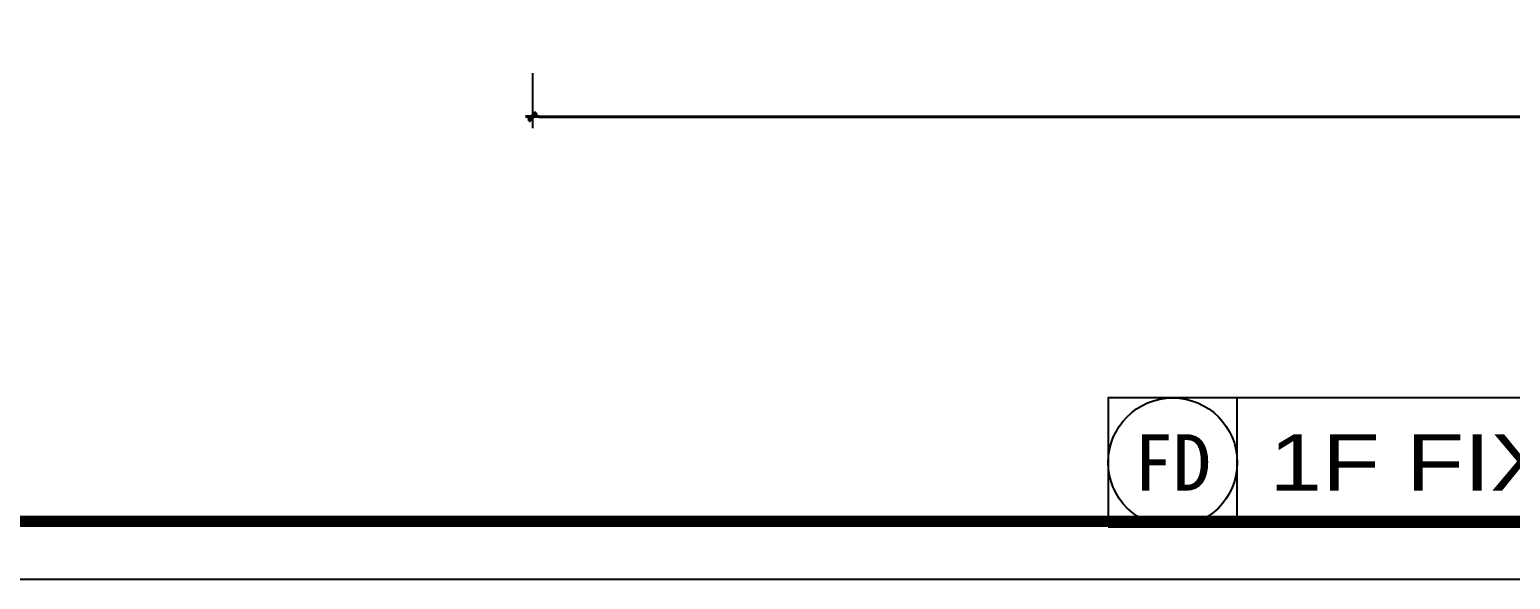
# Model space of a CAD drawing. Header units: millimetres. Extents: x -42850 to 60853, y 3819 to 26094.
# Drawn here: x 11786 to 18672, y 3819 to 6375 of the extents above; entities that cross this region are included whole.
import ezdxf
from ezdxf.enums import TextEntityAlignment as Align

# ---------------------------------------------------------------- set-up
doc = ezdxf.new("R2010")
doc.units = ezdxf.units.MM
doc.header["$LTSCALE"] = 200
for name, color, linetype in [('A-DIM--土建尺寸', 44, 'Continuous'), ('FF-HIGH-CABINET 2-固定家具(不落地、到顶)', 30, 'Continuous'), ('TK', 4, 'Continuous'), ('W-图框', 251, 'Continuous'), ('全灰平面', 250, 'Continuous')]:
    doc.layers.add(name, color=color, linetype=linetype)
doc.styles.add('CCD-DIM', font='archs.shx', dxfattribs={"width": 0.75})
doc.styles.add('NAME-1', font='simhei.ttf')
doc.styles.add('NAME-2', font='swisse.ttf')
doc.dimstyles.new('CCD_DIM_100', dxfattribs={"dimscale": 100, "dimtxt": 2.5, "dimasz": 0.3, "dimexe": 0.5, "dimexo": 1.5, "dimgap": 0.6, "dimtad": 1, "dimdec": 0, "dimrnd": 5, "dimzin": 12, "dimdsep": 46, "dimtxsty": 'CCD-DIM', "dimblk": 'CCD_Dimension_Tick', "dimcen": 0.125, "dimclrd": 44, "dimclre": 44, "dimclrt": 50, "dimadec": 0, "dimazin": 0, "dimtfac": 1, "dimtdec": 0, "dimtix": 1, "dimtmove": 1, "dimatfit": 3, "dimldrblk": 'CCD_Leader_Dot', "dimfxl": 2, "dimfxlon": 1, "dimtvp": 1, "dimtolj": 1, "dimtzin": 0, "dimarcsym": 0})

# ---------------------------------------------------------------- blocks, each defined once
blk = doc.blocks.new('bhgfdghdfgherger')
at = {"color": 1, "linetype": 'ByBlock'}
blk.add_lwpolyline([(4608.344, -993.674), (4608.344, -696.674), (5028.344, -696.674), (5028.344, -993.674)], close=True, dxfattribs=at)
at = {"layer": 'TK', "color": 8, "const_width": 0.707}
blk.add_lwpolyline([(5025.503, -882.894), (5025.501, -700.209), (4611.172, -700.209), (4611.172, -990.079), (5025.501, -990.079), (5025.503, -882.894)], dxfattribs=at)
blk = doc.blocks.new('*U5')
at = {"color": 2}
blk.add_line((8, 0), (8, 8), dxfattribs=at)
blk.add_lwpolyline([(0, 0), (208.008, 0), (208.008, 8), (0, 8)], close=True, dxfattribs=at)
at = {"color": 1, "ltscale": 250}
blk.add_circle((4, 4), 4, dxfattribs=at)
at = {"color": 2, "style": 'NAME-1'}
blk.add_attdef('FF', text='', height=3.5, dxfattribs=at).set_placement((4, 4), align=Align.MIDDLE)
at = {"color": 2, "style": 'NAME-2', "width": 1.2}
blk.add_attdef('PLAN', text='', height=3.5, dxfattribs=at).set_placement((10, 4), align=Align.MIDDLE_LEFT)
at = {"color": 2, "style": 'NAME-1'}
blk.add_attdef('平面布置图', text='', height=3.5, dxfattribs=at).set_placement((54.559, 4), align=Align.MIDDLE_LEFT)
blk.add_attdef('SCALE1:100/比例1:100', text='', height=3.5, dxfattribs=at).set_placement((208.008, 4), align=Align.MIDDLE_RIGHT)
blk = doc.blocks.new('CCD_Dimension_Tick')
at = {"color": 0, "linetype": 'ByBlock', "lineweight": -2}
for p, q in [((-1.09, 0), (0, 0)), ((0, 0), (1.09, 0))]:
    blk.add_line(p, q, dxfattribs=at)
at = {"color": 0, "linetype": 'Continuous', "lineweight": -2, "const_width": 0.608}
blk.add_lwpolyline([(-0.61, -0.61), (0.61, 0.61)], dxfattribs=at)
blk = doc.blocks.new('*D131')
at = {"layer": 'DEFPOINTS', "color": 0, "ltscale": 100, "transparency": 16777216}
for p in [(1391248.7, -88677.5), (1400938.7, -88677.5), (1400938.7, -89840.4)]:
    blk.add_point(p, dxfattribs=at)
at = {"layer": '全灰平面', "color": 250, "lineweight": -2, "ltscale": 100, "transparency": 16777216}
for p, q in [((1391248.7, -89640.4), (1391248.7, -89890.4)), ((1400938.7, -89640.4), (1400938.7, -89890.4)), ((1391278.7, -89840.4), (1400908.7, -89840.4))]:
    blk.add_line(p, q, dxfattribs=at)
at = {"layer": '全灰平面', "color": 250, "lineweight": -2, "ltscale": 100, "transparency": 16777216, "xscale": 30, "yscale": 30, "zscale": 30, "rotation": 180}
blk.add_blockref('CCD_Dimension_Tick', (1391248.7, -89840.4), dxfattribs=at)
at = {"layer": '全灰平面', "color": 250, "lineweight": -2, "ltscale": 100, "transparency": 16777216, "xscale": 30, "yscale": 30, "zscale": 30}
blk.add_blockref('CCD_Dimension_Tick', (1400938.7, -89840.4), dxfattribs=at)
at = {"layer": '全灰平面', "color": 250, "ltscale": 100, "transparency": 16777216, "insert": (1396093.7, -89655.4), "char_height": 250, "attachment_point": 5, "style": 'CCD-DIM'}
blk.add_mtext('\\A1;9690', dxfattribs=at)
blk = doc.blocks.new('CCD_Leader_Dot')
at = {"color": 0, "linetype": 'ByBlock'}
blk.add_line((-5, 0), (-10, 0), dxfattribs=at)
at = {"color": 0, "linetype": 'ByBlock', "const_width": 5}
blk.add_lwpolyline([(-2.5, 0, 1), (2.5, 0, 1)], format="xyb", close=True, dxfattribs=at)
blk = doc.blocks.new('*D191')
at = {"layer": 'A-DIM--土建尺寸', "color": 44, "lineweight": -2, "ltscale": 100, "transparency": 16777216}
for p, q in [((7124.9, 63421.3), (7124.9, 63171.3)), ((16814.9, 63421.3), (16814.9, 63171.3)), ((7154.9, 63221.3), (16784.9, 63221.3))]:
    blk.add_line(p, q, dxfattribs=at)
at = {"layer": 'DEFPOINTS', "color": 0, "ltscale": 100, "transparency": 16777216}
for p in [(7124.9, 64384.1), (16814.9, 64384.1), (16814.9, 63221.3)]:
    blk.add_point(p, dxfattribs=at)
at = {"layer": 'A-DIM--土建尺寸', "color": 44, "lineweight": -2, "ltscale": 100, "transparency": 16777216, "xscale": 30, "yscale": 30, "zscale": 30, "rotation": 180}
blk.add_blockref('CCD_Dimension_Tick', (7124.9, 63221.3), dxfattribs=at)
at = {"layer": 'A-DIM--土建尺寸', "color": 44, "lineweight": -2, "ltscale": 100, "transparency": 16777216, "xscale": 30, "yscale": 30, "zscale": 30}
blk.add_blockref('CCD_Dimension_Tick', (16814.9, 63221.3), dxfattribs=at)
at = {"layer": 'A-DIM--土建尺寸', "color": 50, "ltscale": 100, "transparency": 16777216, "insert": (11969.9, 63411.5), "char_height": 250, "attachment_point": 5, "style": 'CCD-DIM'}
blk.add_mtext('\\A1;9690', dxfattribs=at)
blk = doc.blocks.new('fewgwgwg')
at = {"layer": '全灰平面', "color": 250, "ltscale": 100}
dim = blk.add_linear_dim(base=(1400938.7, -89840.4), p1=(1391248.7, -88677.5), p2=(1400938.7, -88677.5), dimstyle='CCD_DIM_100', override={"dimclrd": 250, "dimclre": 250, "dimclrt": 250}, dxfattribs=at)
dim.commit()
dim.dimension.update_dxf_attribs({"geometry": '*D131', "text_midpoint": (1396093.7, -89655.4)})
blk = doc.blocks.new('HesiBlk_20260924172335122')
at = {"layer": '全灰平面', "linetype": 'ByBlock'}
blk.add_blockref('fewgwgwg', (-1384123.852, 153066.943), dxfattribs=at)
at = {"layer": 'A-DIM--土建尺寸', "color": 4, "ltscale": 100}
dim = blk.add_linear_dim(base=(16814.855, 63221.257), p1=(7124.855, 64384.113), p2=(16814.855, 64384.113), dimstyle='CCD_DIM_100', dxfattribs=at)
dim.commit()
dim.dimension.update_dxf_attribs({"geometry": '*D191', "text_midpoint": (11969.855, 63411.465)})

msp = doc.modelspace()

# ---------------------------------------------------------------- block references
msp.add_blockref('HesiBlk_20260924172335122', (6999.4, -57253.6))
at = {"layer": 'FF-HIGH-CABINET 2-固定家具(不落地、到顶)', "color": 30, "xscale": 75, "yscale": 75, "zscale": 75}
msp.add_blockref('bhgfdghdfgherger', (-341683.9, 78345), dxfattribs=at)
at = {"layer": 'W-图框'}
ref = msp.add_blockref('*U5', (16802.1, 4063.2), dxfattribs=dict(at, xscale=75, yscale=75, zscale=75))
ref.add_attrib('FF', 'FD', dxfattribs={"layer": '0', "color": 2, "height": 262.5, "style": 'NAME-1'}).set_placement((17102.1, 4363.2), align=Align.MIDDLE)
ref.add_attrib('PLAN', '1F FIXTURE/FURNISHING PLAN', dxfattribs={"layer": '0', "color": 2, "height": 262.5, "style": 'NAME-2', "width": 1.2}).set_placement((17552.1, 4363.2), align=Align.MIDDLE_LEFT)

doc.saveas('drawing.dxf')
